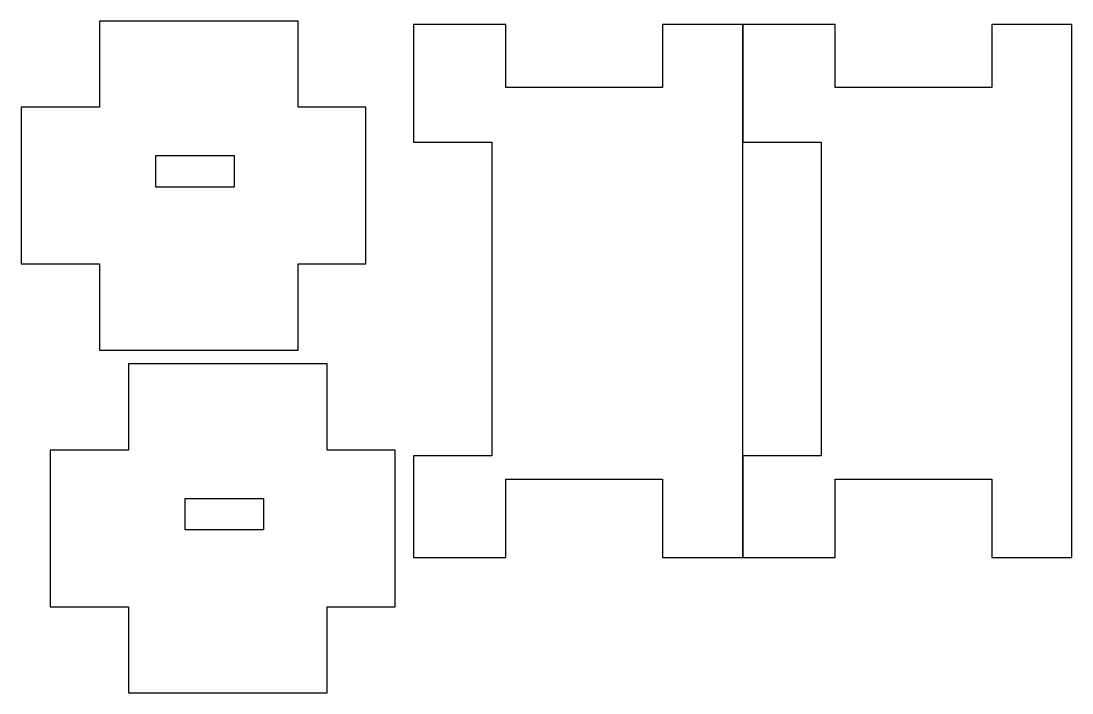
# Model space of a CAD drawing. Extents: x 11.9 to 78.9, y 0.8 to 43.6.
import ezdxf

# ---------------------------------------------------------------- set-up
doc = ezdxf.new("R2010")
doc.units = 0
doc.layers.get('0').update_dxf_attribs({"linetype": 'CONTINUOUS'})

msp = doc.modelspace()

# ---------------------------------------------------------------- linework, layer by layer
for points in [[(16.872, 43.624), (16.872, 38.124), (11.872, 38.124), (11.872, 28.124), (16.872, 28.124), (16.872, 22.624), (29.542, 22.624), (29.542, 28.124), (33.872, 28.124), (33.872, 38.124), (29.542, 38.124), (29.542, 43.624)], [(41.908, 15.891), (36.908, 15.891), (36.908, 9.391), (42.795, 9.391), (42.795, 14.391), (52.795, 14.391), (52.795, 9.391), (57.908, 9.391), (57.908, 43.391), (52.795, 43.391), (52.795, 39.391), (42.795, 39.391), (42.795, 43.391), (36.908, 43.391), (36.908, 35.891), (41.908, 35.891)], [(62.908, 15.891), (57.908, 15.891), (57.908, 9.391), (63.795, 9.391), (63.795, 14.391), (73.795, 14.391), (73.795, 9.391), (78.908, 9.391), (78.908, 43.391), (73.795, 43.391), (73.795, 39.391), (63.795, 39.391), (63.795, 43.391), (57.908, 43.391), (57.908, 35.891), (62.908, 35.891)], [(25.468, 35.033), (25.468, 33.033), (20.468, 33.033), (20.468, 35.033)], [(18.737, 21.751), (18.737, 16.251), (13.737, 16.251), (13.737, 6.251), (18.737, 6.251), (18.737, 0.751), (31.407, 0.751), (31.407, 6.251), (35.737, 6.251), (35.737, 16.251), (31.407, 16.251), (31.407, 21.751)], [(27.333, 13.16), (27.333, 11.16), (22.333, 11.16), (22.333, 13.16)]]:
    msp.add_lwpolyline(points, close=True)

doc.saveas('drawing.dxf')
